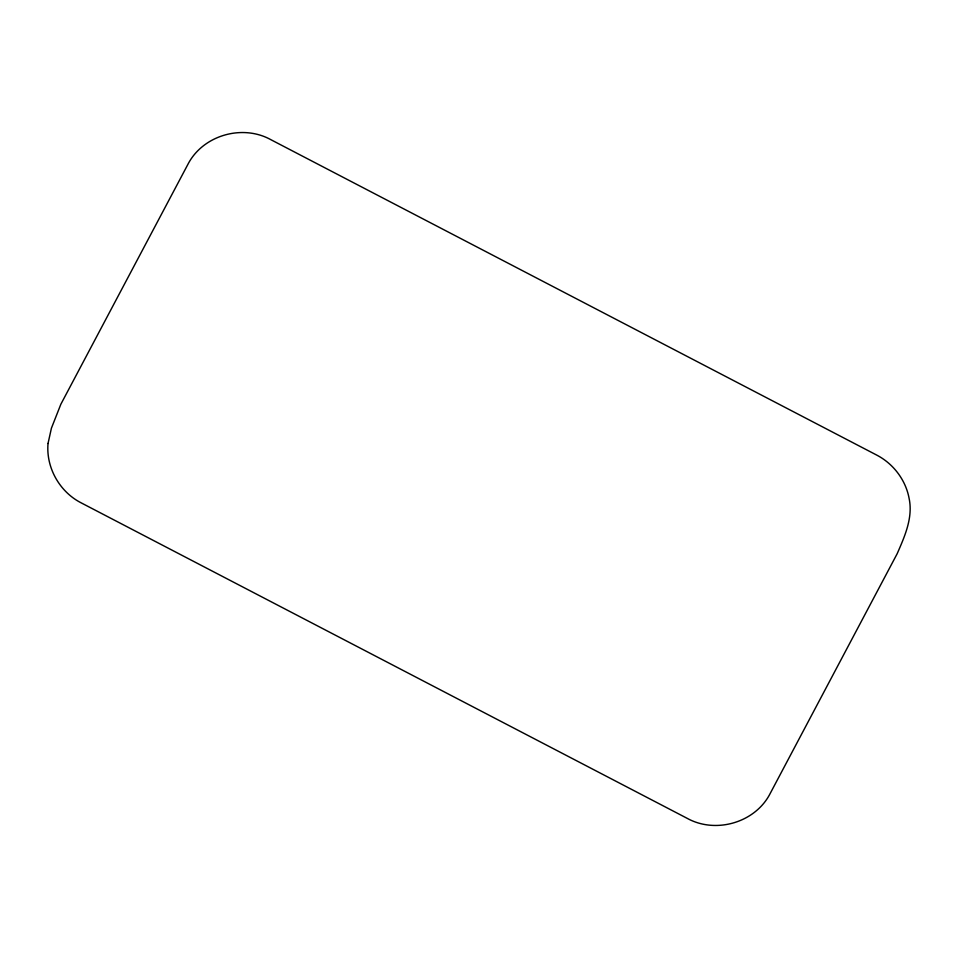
<?xml version="1.0" encoding="UTF-8"?>
<svg xmlns="http://www.w3.org/2000/svg" width="958" height="958" viewBox="0 0 958 958"><rect width="100%" height="100%" fill="white"/><g stroke="black" fill="none" stroke-linecap="round" stroke-linejoin="round"><path stroke-width="1.44" d="M48.032 443.482C45.888 467.612 59.624 491.885 81.167 502.854L687.293 818.395C715.806 834.095 755.311 822.683 770.172 793.511L897.143 553.772C904.699 536.42 913.214 517.643 909.082 498.268C905.657 479.922 893.347 463.756 876.833 455.146L270.707 139.605C242.194 123.905 202.689 135.317 187.828 164.489L60.857 404.228L51.421 428.178L48.032 443.482"/></g></svg>
